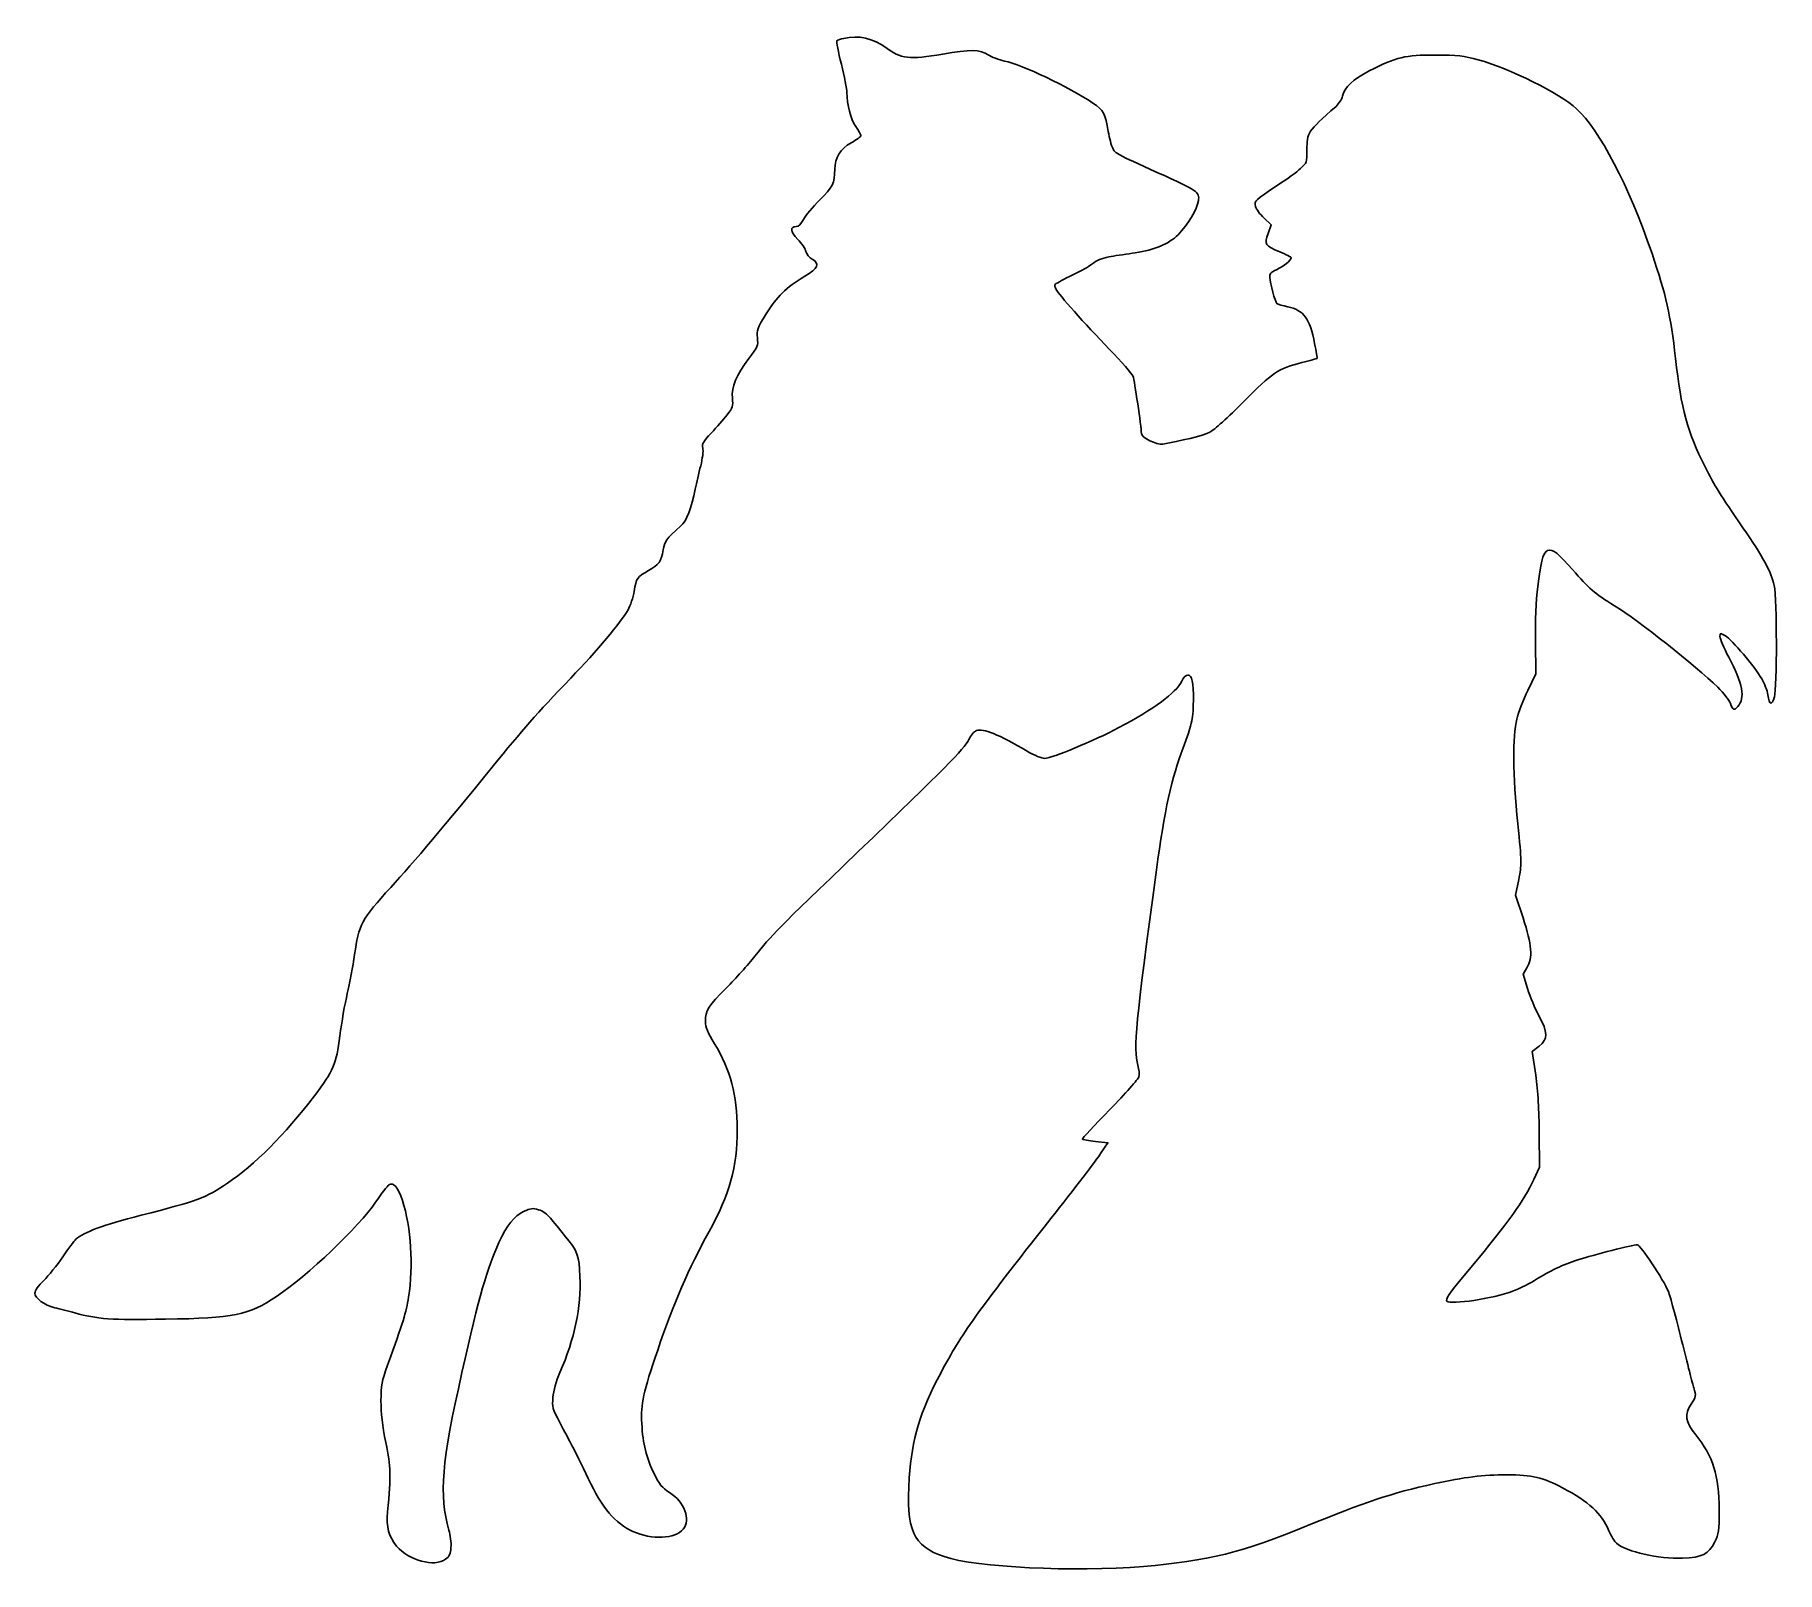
# Model space of a CAD drawing. Header units: centimetres. Extents: x -17.6 to 17.6, y -15.6 to 15.5.
import ezdxf

# ---------------------------------------------------------------- set-up
doc = ezdxf.new("R2010")
doc.units = ezdxf.units.CM
doc.header["$MEASUREMENT"] = 0
doc.layers.add('Layer 1', color=7, linetype='Continuous')

msp = doc.modelspace()

# ---------------------------------------------------------------- linework, layer by layer
at = {"layer": 'Layer 1'}
msp.add_open_spline([(-1.26294, 15.46931), (-1.32644, 15.4552), (-1.38994, 15.4305), (-1.40052, 15.41992), (-1.40052, 15.41992), (-1.41463, 15.40581), (-1.3723, 15.19414), (-1.31233, 14.9472), (-1.31233, 14.9472), (-1.24883, 14.70026), (-1.19944, 14.44273), (-1.19944, 14.37217), (-1.19944, 14.37217), (-1.19944, 14.12875), (-1.12183, 13.83242), (-1.01952, 13.68425), (-1.01952, 13.68425), (-0.96308, 13.59958), (-0.91721, 13.51844), (-0.91721, 13.50081), (-0.91721, 13.50081), (-0.91721, 13.47964), (-1.0054, 13.41614), (-1.11477, 13.35264), (-1.11477, 13.35264), (-1.33349, 13.2327), (-1.44285, 13.04925), (-1.44638, 12.81995), (-1.44638, 12.81995), (-1.44638, 12.53773), (-1.48519, 12.46012), (-1.74977, 12.19906), (-1.74977, 12.19906), (-1.89088, 12.06148), (-2.03905, 11.88156), (-2.08138, 11.80395), (-2.08138, 11.80395), (-2.13077, 11.70517), (-2.17663, 11.65931), (-2.22602, 11.65931), (-2.22602, 11.65931), (-2.35655, 11.65931), (-2.34596, 11.557), (-2.19427, 11.40178), (-2.19427, 11.40178), (-2.11666, 11.32064), (-2.03905, 11.21128), (-2.02846, 11.15484), (-2.02846, 11.15484), (-2.01435, 11.10192), (-1.9579, 11.03137), (-1.90146, 10.99962), (-1.90146, 10.99962), (-1.74271, 10.90437), (-1.78152, 10.8197), (-2.05315, 10.6539), (-2.05315, 10.6539), (-2.43415, 10.42459), (-2.62112, 10.24115), (-2.83279, 9.89543), (-2.83279, 9.89543), (-3.01623, 9.5991), (-3.03035, 9.56382), (-3.01271, 9.4086), (-3.01271, 9.4086), (-2.99154, 9.24985), (-3.00213, 9.23221), (-3.18204, 8.99232), (-3.18204, 8.99232), (-3.4431, 8.65365), (-3.54187, 8.41729), (-3.51718, 8.18799), (-3.51718, 8.18799), (-3.50307, 8.02218), (-3.51012, 7.99396), (-3.62654, 7.84932), (-3.62654, 7.84932), (-3.6971, 7.76113), (-3.83821, 7.59885), (-3.94404, 7.48596), (-3.94404, 7.48596), (-4.10985, 7.30957), (-4.13454, 7.26724), (-4.1169, 7.17904), (-4.1169, 7.17904), (-4.10279, 7.1226), (-4.12396, 6.96032), (-4.15923, 6.81921), (-4.15923, 6.81921), (-4.19804, 6.6781), (-4.2439, 6.46643), (-4.26859, 6.35002), (-4.26859, 6.35002), (-4.34267, 5.96549), (-4.44498, 5.70444), (-4.5614, 5.60213), (-4.5614, 5.60213), (-4.86832, 5.32696), (-4.89301, 5.29521), (-4.91771, 5.11882), (-4.91771, 5.11882), (-4.95299, 4.88951), (-5.00943, 4.80838), (-5.21757, 4.69901), (-5.21757, 4.69901), (-5.44335, 4.57554), (-5.46451, 4.54379), (-5.50685, 4.2792), (-5.50685, 4.2792), (-5.52802, 4.15926), (-5.58093, 3.98992), (-5.63032, 3.90526), (-5.63032, 3.90526), (-5.78554, 3.64068), (-6.25474, 3.07976), (-6.79096, 2.52237), (-6.79096, 2.52237), (-7.49652, 1.78506), (-7.75757, 1.48873), (-8.37846, 0.7232), (-8.37846, 0.7232), (-9.33449, -0.45155), (-9.9589, -1.19238), (-10.43515, -1.71097), (-10.43515, -1.71097), (-11.01723, -2.34597), (-11.08779, -2.48003), (-11.1654, -3.06916), (-11.1654, -3.06916), (-11.19715, -3.30199), (-11.26418, -3.6583), (-11.31357, -3.85938), (-11.31357, -3.85938), (-11.36296, -4.06399), (-11.42999, -4.44852), (-11.46174, -4.7131), (-11.46174, -4.7131), (-11.53582, -5.29166), (-11.59227, -5.42571), (-11.98032, -5.93018), (-11.98032, -5.93018), (-12.5871, -6.72393), (-13.19035, -7.32718), (-13.74068, -7.6976), (-13.74068, -7.6976), (-14.17812, -7.99393), (-14.35099, -8.05743), (-15.48693, -8.34671), (-15.48693, -8.34671), (-16.2701, -8.54779), (-16.63699, -8.68185), (-16.80632, -8.83002), (-16.80632, -8.83002), (-16.8416, -8.8653), (-16.96507, -9.02405), (-17.07443, -9.18985), (-17.07443, -9.18985), (-17.18732, -9.35566), (-17.36018, -9.56732), (-17.45896, -9.6661), (-17.45896, -9.6661), (-17.56832, -9.77193), (-17.63888, -9.87071), (-17.63888, -9.9201), (-17.63888, -9.9201), (-17.63888, -10.02593), (-17.45191, -10.16352), (-17.23319, -10.21643), (-17.23319, -10.21643), (-17.13441, -10.24112), (-16.9545, -10.28699), (-16.8275, -10.32226), (-16.8275, -10.32226), (-16.36889, -10.44926), (-16.11136, -10.4669), (-14.99658, -10.44926), (-14.99658, -10.44926), (-13.61016, -10.42809), (-13.3103, -10.36812), (-12.74939, -9.99065), (-12.74939, -9.99065), (-12.11792, -9.57084), (-11.07017, -8.57601), (-10.74208, -8.08212), (-10.74208, -8.08212), (-10.62566, -7.90926), (-10.50219, -7.75051), (-10.47044, -7.72934), (-10.47044, -7.72934), (-10.37872, -7.6729), (-10.287, -7.78226), (-10.1988, -8.04684), (-10.1988, -8.04684), (-10.02241, -8.58659), (-9.97302, -9.37328), (-10.0718, -10.00123), (-10.0718, -10.00123), (-10.12472, -10.31873), (-10.18116, -10.50217), (-10.49866, -11.37706), (-10.49866, -11.37706), (-10.6186, -11.7122), (-10.62919, -11.78275), (-10.63272, -12.10025), (-10.63272, -12.10025), (-10.63272, -12.35072), (-10.6045, -12.59767), (-10.53394, -12.94692), (-10.53394, -12.94692), (-10.42811, -13.45845), (-10.42811, -13.58192), (-10.49866, -14.34745), (-10.49866, -14.34745), (-10.52688, -14.64731), (-10.47397, -14.85545), (-10.31522, -15.04242), (-10.31522, -15.04242), (-10.06122, -15.33523), (-9.54969, -15.47281), (-9.32391, -15.307), (-9.32391, -15.307), (-9.24277, -15.24703), (-9.2216, -15.20117), (-9.21455, -15.06711), (-9.21455, -15.06711), (-9.20749, -14.97539), (-9.22866, -14.82017), (-9.25688, -14.71786), (-9.25688, -14.71786), (-9.46149, -14.00878), (-9.40505, -13.34203), (-8.9923, -11.52875), (-8.9923, -11.52875), (-8.63599, -9.95536), (-8.48077, -9.40503), (-8.24441, -8.90056), (-8.24441, -8.90056), (-8.07508, -8.54073), (-7.93749, -8.36787), (-7.74347, -8.27262), (-7.74347, -8.27262), (-7.59883, -8.20206), (-7.56355, -8.19854), (-7.44008, -8.23381), (-7.44008, -8.23381), (-7.35894, -8.2585), (-7.26369, -8.32553), (-7.20019, -8.40667), (-7.20019, -8.40667), (-7.14022, -8.47723), (-7.01322, -8.63245), (-6.9215, -8.74886), (-6.9215, -8.74886), (-6.64633, -9.084), (-6.61811, -9.15808), (-6.604, -9.58494), (-6.604, -9.58494), (-6.57931, -10.2023), (-6.71336, -10.85141), (-7.00969, -11.52875), (-7.00969, -11.52875), (-7.0873, -11.70867), (-7.14022, -11.89917), (-7.1508, -12.02969), (-7.1508, -12.02969), (-7.16844, -12.22725), (-7.16138, -12.259), (-7.00969, -12.54122), (-7.00969, -12.54122), (-6.92502, -12.70703), (-6.81213, -12.91869), (-6.75922, -13.01747), (-6.75922, -13.01747), (-6.70983, -13.11272), (-6.56519, -13.40905), (-6.43819, -13.67364), (-6.43819, -13.67364), (-6.15597, -14.26631), (-5.88786, -14.58733), (-5.53508, -14.74256), (-5.53508, -14.74256), (-5.14702, -14.91895), (-4.67077, -14.89778), (-4.51555, -14.70023), (-4.51555, -14.70023), (-4.3568, -14.50267), (-4.48733, -14.1499), (-4.79072, -13.95587), (-4.79072, -13.95587), (-4.94594, -13.85709), (-4.99533, -13.79359), (-5.09764, -13.58545), (-5.09764, -13.58545), (-5.26345, -13.24678), (-5.33047, -12.97867), (-5.35164, -12.55887), (-5.35164, -12.55887), (-5.37281, -12.16023), (-5.32342, -11.9274), (-5.03061, -11.07368), (-5.03061, -11.07368), (-4.70958, -10.13529), (-4.40619, -9.43326), (-3.98992, -8.67832), (-3.98992, -8.67832), (-3.56659, -7.90926), (-3.42195, -7.37657), (-3.42195, -6.61104), (-3.42195, -6.61104), (-3.42195, -5.91254), (-3.55601, -5.40807), (-3.88056, -4.87537), (-3.88056, -4.87537), (-4.02167, -4.64254), (-4.06048, -4.55081), (-4.064, -4.42381), (-4.064, -4.42381), (-4.06753, -4.20509), (-4.00403, -4.10631), (-3.63361, -3.73942), (-3.63361, -3.73942), (-3.45722, -3.56303), (-3.19969, -3.27728), (-3.06211, -3.10442), (-3.06211, -3.10442), (-2.70933, -2.65992), (-2.667, -2.61759), (-0.97014, -0.98775), (-0.97014, -0.98775), (0.77964, 0.69147), (1.16417, 1.07953), (1.27, 1.28414), (1.27, 1.28414), (1.30881, 1.36528), (1.37936, 1.44642), (1.42169, 1.46053), (1.42169, 1.46053), (1.55927, 1.50992), (1.86972, 1.38645), (2.4518, 1.04425), (2.4518, 1.04425), (2.59644, 0.95958), (2.74108, 0.89961), (2.80811, 0.89961), (2.80811, 0.89961), (2.94569, 0.89961), (3.80294, 1.25592), (4.30389, 1.5205), (4.30389, 1.5205), (5.02708, 1.90503), (5.45395, 2.219), (5.57742, 2.45889), (5.57742, 2.45889), (5.66209, 2.6247), (5.75734, 2.62822), (5.78909, 2.46947), (5.78909, 2.46947), (5.8279, 2.29661), (5.82437, 1.88033), (5.78203, 1.65808), (5.78203, 1.65808), (5.76086, 1.54166), (5.68325, 1.29825), (5.60917, 1.1148), (5.60917, 1.1148), (5.37634, 0.52213), (5.22817, -0.1552), (5.06589, -1.35817), (5.06589, -1.35817), (4.64256, -4.48025), (4.5967, -4.96003), (4.69195, -5.30928), (4.69195, -5.30928), (4.71312, -5.39042), (4.7237, -5.49625), (4.71312, -5.54211), (4.71312, -5.54211), (4.69901, -5.58797), (4.43443, -5.88783), (4.12045, -6.20886), (4.12045, -6.20886), (3.81001, -6.52989), (3.55953, -6.798), (3.56659, -6.80858), (3.56659, -6.80858), (3.57717, -6.81564), (3.69359, -6.83327), (3.83117, -6.85091), (3.83117, -6.85091), (3.83117, -6.85091), (4.08517, -6.87913), (4.08517, -6.87913), (4.08517, -6.87913), (4.08517, -6.87913), (3.937, -7.09785), (3.937, -7.09785), (3.937, -7.09785), (3.85939, -7.21779), (3.40431, -7.81046), (2.92806, -8.41371), (2.92806, -8.41371), (1.42523, -10.31871), (1.13242, -10.73146), (0.70556, -11.52521), (0.70556, -11.52521), (0.27164, -12.34013), (0.11642, -12.86224), (0.0635, -13.65952), (0.0635, -13.65952), (-0.00353, -14.72491), (0.13758, -15.04241), (0.76906, -15.25408), (0.76906, -15.25408), (1.41112, -15.4728), (3.38667, -15.56805), (4.80484, -15.45164), (4.80484, -15.45164), (6.08895, -15.34581), (6.84037, -15.16236), (8.1139, -14.6332), (8.1139, -14.6332), (9.27101, -14.15342), (9.81076, -13.97351), (10.69976, -13.77595), (10.69976, -13.77595), (11.29948, -13.64542), (11.66637, -13.59956), (12.17084, -13.59956), (12.17084, -13.59956), (12.66473, -13.59956), (12.89756, -13.65248), (13.28562, -13.86062), (13.28562, -13.86062), (13.8289, -14.1499), (14.06526, -14.36862), (14.22754, -14.73198), (14.22754, -14.73198), (14.2734, -14.83781), (14.34396, -14.9507), (14.37923, -14.98245), (14.37923, -14.98245), (14.57679, -15.15531), (15.23648, -15.30701), (15.71273, -15.28584), (15.71273, -15.28584), (16.11842, -15.2682), (16.24542, -15.2047), (16.3689, -14.95776), (16.3689, -14.95776), (16.45004, -14.79548), (16.45709, -14.74257), (16.45709, -14.30512), (16.45709, -14.30512), (16.45356, -13.60662), (16.33362, -13.22209), (15.98437, -12.78818), (15.98437, -12.78818), (15.76918, -12.52007), (15.74801, -12.37896), (15.89265, -12.16729), (15.89265, -12.16729), (15.99143, -12.01912), (15.99496, -12.00501), (15.94204, -11.83568), (15.94204, -11.83568), (15.9244, -11.76865), (15.81151, -11.33826), (15.69862, -10.87965), (15.69862, -10.87965), (15.5822, -10.42104), (15.46226, -9.97654), (15.43051, -9.89187), (15.43051, -9.89187), (15.33526, -9.65551), (14.86254, -8.9429), (14.79904, -8.9429), (14.79904, -8.9429), (14.71085, -8.9429), (13.9171, -9.14751), (13.5996, -9.24982), (13.5996, -9.24982), (13.27152, -9.35565), (13.06338, -9.45443), (12.71766, -9.6661), (12.71766, -9.6661), (12.5836, -9.75077), (12.35077, -9.86013), (12.20613, -9.90599), (12.20613, -9.90599), (11.73341, -10.06474), (10.93613, -10.16352), (10.93613, -10.06827), (10.93613, -10.06827), (10.93613, -10.01183), (11.05255, -9.85308), (11.43002, -9.40152), (11.43002, -9.40152), (12.2026, -8.47724), (12.49541, -8.06802), (12.70708, -7.61999), (12.70708, -7.61999), (12.70708, -7.61999), (12.8235, -7.37305), (12.8235, -7.37305), (12.8235, -7.37305), (12.8235, -7.37305), (12.81644, -6.68513), (12.81644, -6.68513), (12.81644, -6.68513), (12.81291, -6.22652), (12.78822, -5.83494), (12.74588, -5.51391), (12.74588, -5.51391), (12.74588, -5.51391), (12.67532, -5.0306), (12.67532, -5.0306), (12.67532, -5.0306), (12.67532, -5.0306), (12.8129, -4.92124), (12.8129, -4.92124), (12.8129, -4.92124), (12.99282, -4.7766), (12.99282, -4.6496), (12.80937, -4.31093), (12.80937, -4.31093), (12.73176, -4.16982), (12.62945, -3.92287), (12.58006, -3.7606), (12.58006, -3.7606), (12.58006, -3.7606), (12.48834, -3.46427), (12.48834, -3.46427), (12.48834, -3.46427), (12.48834, -3.46427), (12.56595, -3.33727), (12.56595, -3.33727), (12.56595, -3.33727), (12.68942, -3.13619), (12.66826, -2.87866), (12.48834, -2.32833), (12.48834, -2.32833), (12.48834, -2.32833), (12.33665, -1.86972), (12.33665, -1.86972), (12.33665, -1.86972), (12.33665, -1.86972), (12.40015, -1.55222), (12.40015, -1.55222), (12.40015, -1.55222), (12.46012, -1.24178), (12.46012, -1.21708), (12.38251, -0.42333), (12.38251, -0.42333), (12.2802, 0.56798), (12.27315, 1.34056), (12.36134, 1.69334), (12.36134, 1.69334), (12.39309, 1.8274), (12.4954, 2.08845), (12.58359, 2.27542), (12.58359, 2.27542), (12.58359, 2.27542), (12.74587, 2.61056), (12.74587, 2.61056), (12.74587, 2.61056), (12.74587, 2.61056), (12.73881, 3.2632), (12.73881, 3.2632), (12.73881, 3.2632), (12.73528, 3.67595), (12.74939, 4.08517), (12.78467, 4.37445), (12.78467, 4.37445), (12.8905, 5.27051), (12.97517, 5.31284), (13.4867, 4.72017), (13.4867, 4.72017), (13.82184, 4.33211), (13.93473, 4.23686), (14.34042, 3.98639), (14.34042, 3.98639), (14.82373, 3.69006), (15.97731, 2.77636), (16.42886, 2.33892), (16.42886, 2.33892), (16.5488, 2.21898), (16.66522, 2.07081), (16.68639, 2.00731), (16.68639, 2.00731), (16.73225, 1.86973), (16.75695, 1.86267), (16.83808, 1.95087), (16.83808, 1.95087), (16.98977, 2.1202), (16.93686, 2.41301), (16.65111, 2.94923), (16.65111, 2.94923), (16.55586, 3.13267), (16.47472, 3.31612), (16.47472, 3.36198), (16.47472, 3.36198), (16.47472, 3.44312), (16.47472, 3.44312), (16.58408, 3.37962), (16.58408, 3.37962), (16.71461, 3.30201), (17.18027, 2.75168), (17.32139, 2.50826), (17.32139, 2.50826), (17.37431, 2.41301), (17.43075, 2.26837), (17.44486, 2.1837), (17.44486, 2.1837), (17.47308, 1.97556), (17.51894, 1.96145), (17.57539, 2.14137), (17.57539, 2.14137), (17.63183, 2.33187), (17.62831, 4.11693), (17.57186, 4.39915), (17.57186, 4.39915), (17.51542, 4.66373), (17.33903, 4.99182), (16.93686, 5.56684), (16.93686, 5.56684), (16.47825, 6.23359), (16.36536, 6.41351), (16.17133, 6.80156), (16.17133, 6.80156), (15.81502, 7.50359), (15.68802, 7.96925), (15.57514, 8.99231), (15.57514, 8.99231), (15.47283, 9.87778), (15.38464, 10.26584), (15.09889, 11.1125), (15.09889, 11.1125), (14.6297, 12.48128), (14.03703, 13.62075), (13.57136, 14.04408), (13.57136, 14.04408), (13.22917, 14.35805), (12.22022, 14.859), (11.58169, 15.03539), (11.58169, 15.03539), (11.28183, 15.11653), (11.16894, 15.13064), (10.7068, 15.13064), (10.7068, 15.13064), (10.10002, 15.13417), (9.93069, 15.09183), (9.3733, 14.80961), (9.3733, 14.80961), (9.04874, 14.64028), (8.87588, 14.478), (8.83355, 14.29808), (8.83355, 14.29808), (8.82297, 14.24164), (8.76299, 14.14991), (8.70302, 14.09347), (8.70302, 14.09347), (8.11388, 13.56783), (8.11388, 13.56783), (8.11388, 13.208), (8.11388, 13.208), (8.11388, 12.96106), (8.11035, 12.954), (7.98335, 12.83406), (7.98335, 12.83406), (7.90927, 12.76703), (7.70818, 12.61887), (7.53179, 12.50598), (7.53179, 12.50598), (7.04848, 12.18848), (7.04143, 12.18142), (7.06965, 12.06854), (7.06965, 12.06854), (7.08376, 12.01562), (7.16137, 11.90979), (7.24251, 11.83571), (7.24251, 11.83571), (7.24251, 11.83571), (7.39068, 11.69813), (7.39068, 11.69813), (7.39068, 11.69813), (7.39068, 11.69813), (7.32718, 11.51821), (7.32718, 11.51821), (7.32718, 11.51821), (7.24957, 11.29596), (7.26015, 11.27832), (7.56707, 11.14779), (7.56707, 11.14779), (7.69407, 11.09487), (7.79638, 11.04196), (7.79638, 11.02785), (7.79638, 11.02785), (7.79638, 10.98199), (7.63763, 10.85499), (7.49652, 10.78796), (7.49652, 10.78796), (7.38363, 10.73504), (7.35541, 10.70682), (7.36246, 10.63627), (7.36246, 10.63627), (7.36952, 10.50927), (7.46829, 10.13885), (7.50357, 10.10358), (7.50357, 10.10358), (7.52121, 10.08594), (7.61999, 10.05772), (7.72582, 10.03655), (7.72582, 10.03655), (8.04332, 9.97658), (8.17738, 9.79313), (8.2691, 9.29572), (8.2691, 9.29572), (8.30085, 9.13344), (8.32202, 8.99939), (8.31849, 8.99233), (8.31849, 8.99233), (8.31143, 8.9888), (8.17385, 8.95), (8.01157, 8.90766), (8.01157, 8.90766), (7.52826, 8.78419), (7.41185, 8.70658), (6.82976, 8.11391), (6.82976, 8.11391), (6.51579, 7.79994), (6.23357, 7.54241), (6.1489, 7.50008), (6.1489, 7.50008), (6.01484, 7.43305), (5.53154, 7.31311), (5.1964, 7.26019), (5.1964, 7.26019), (5.07293, 7.23902), (4.76248, 7.39072), (4.76248, 7.47186), (4.76248, 7.47186), (4.75895, 7.61297), (4.62137, 8.55136), (4.59315, 8.62897), (4.59315, 8.62897), (4.57198, 8.68189), (4.35679, 8.92883), (4.1169, 9.17578), (4.1169, 9.17578), (3.6089, 9.70142), (3.09032, 10.2835), (3.03387, 10.38934), (3.03387, 10.38934), (3.0127, 10.42815), (3.00212, 10.47401), (3.0127, 10.48812), (3.0127, 10.48812), (3.01976, 10.50223), (3.15028, 10.57279), (3.30551, 10.6504), (3.30551, 10.6504), (3.63359, 10.80915), (3.62301, 10.80562), (3.7994, 10.92909), (3.7994, 10.92909), (3.88759, 10.98906), (4.01812, 11.03845), (4.14865, 11.05609), (4.14865, 11.05609), (4.26154, 11.07373), (4.48379, 11.10901), (4.63901, 11.13017), (4.63901, 11.13017), (5.02354, 11.18661), (5.3234, 11.31361), (5.50332, 11.49353), (5.50332, 11.49353), (5.69735, 11.69109), (5.8949, 12.01917), (5.91607, 12.18497), (5.91607, 12.18497), (5.94076, 12.36136), (5.90549, 12.38253), (5.09763, 12.74941), (5.09763, 12.74941), (4.24744, 13.13394), (4.23332, 13.14099), (4.18041, 13.24683), (4.18041, 13.24683), (4.15219, 13.29975), (4.11338, 13.45144), (4.09222, 13.5855), (4.09222, 13.5855), (4.03225, 13.94886), (3.99697, 14.01236), (3.77825, 14.16053), (3.77825, 14.16053), (3.28789, 14.48861), (2.34597, 14.93664), (1.98967, 15.01072), (1.98967, 15.01072), (1.87678, 15.03541), (1.72861, 15.09186), (1.65806, 15.13772), (1.65806, 15.13772), (1.50284, 15.24355), (1.2947, 15.24708), (0.74084, 15.15183), (0.74084, 15.15183), (0.06703, 15.03541), (-0.11288, 15.05658), (-0.41274, 15.28236), (-0.41274, 15.28236), (-0.65616, 15.46933), (-0.97366, 15.53989), (-1.26293, 15.46933), (-1.26293, 15.46933), (-1.26293, 15.46933), (-1.26294, 15.46931), (-1.26294, 15.46931)], degree=3, knots=[0, 0, 0, 0, 0.00485437, 0.00485437, 0.00485437, 0.00485437, 0.00970874, 0.00970874, 0.00970874, 0.00970874, 0.01456311, 0.01456311, 0.01456311, 0.01456311, 0.01941748, 0.01941748, 0.01941748, 0.01941748, 0.02427184, 0.02427184, 0.02427184, 0.02427184, 0.02912621, 0.02912621, 0.02912621, 0.02912621, 0.03398058, 0.03398058, 0.03398058, 0.03398058, 0.03883495, 0.03883495, 0.03883495, 0.03883495, 0.04368932, 0.04368932, 0.04368932, 0.04368932, 0.04854369, 0.04854369, 0.04854369, 0.04854369, 0.05339806, 0.05339806, 0.05339806, 0.05339806, 0.05825243, 0.05825243, 0.05825243, 0.05825243, 0.0631068, 0.0631068, 0.0631068, 0.0631068, 0.06796117, 0.06796117, 0.06796117, 0.06796117, 0.07281553, 0.07281553, 0.07281553, 0.07281553, 0.0776699, 0.0776699, 0.0776699, 0.0776699, 0.08252427, 0.08252427, 0.08252427, 0.08252427, 0.08737864, 0.08737864, 0.08737864, 0.08737864, 0.09223301, 0.09223301, 0.09223301, 0.09223301, 0.09708738, 0.09708738, 0.09708738, 0.09708738, 0.10194175, 0.10194175, 0.10194175, 0.10194175, 0.10679612, 0.10679612, 0.10679612, 0.10679612, 0.11165049, 0.11165049, 0.11165049, 0.11165049, 0.11650485, 0.11650485, 0.11650485, 0.11650485, 0.12135922, 0.12135922, 0.12135922, 0.12135922, 0.12621359, 0.12621359, 0.12621359, 0.12621359, 0.13106796, 0.13106796, 0.13106796, 0.13106796, 0.13592233, 0.13592233, 0.13592233, 0.13592233, 0.1407767, 0.1407767, 0.1407767, 0.1407767, 0.14563107, 0.14563107, 0.14563107, 0.14563107, 0.15048544, 0.15048544, 0.15048544, 0.15048544, 0.15533981, 0.15533981, 0.15533981, 0.15533981, 0.16019417, 0.16019417, 0.16019417, 0.16019417, 0.16504854, 0.16504854, 0.16504854, 0.16504854, 0.16990291, 0.16990291, 0.16990291, 0.16990291, 0.17475728, 0.17475728, 0.17475728, 0.17475728, 0.17961165, 0.17961165, 0.17961165, 0.17961165, 0.18446602, 0.18446602, 0.18446602, 0.18446602, 0.18932039, 0.18932039, 0.18932039, 0.18932039, 0.19417476, 0.19417476, 0.19417476, 0.19417476, 0.19902913, 0.19902913, 0.19902913, 0.19902913, 0.2038835, 0.2038835, 0.2038835, 0.2038835, 0.20873786, 0.20873786, 0.20873786, 0.20873786, 0.21359223, 0.21359223, 0.21359223, 0.21359223, 0.2184466, 0.2184466, 0.2184466, 0.2184466, 0.22330097, 0.22330097, 0.22330097, 0.22330097, 0.22815534, 0.22815534, 0.22815534, 0.22815534, 0.23300971, 0.23300971, 0.23300971, 0.23300971, 0.23786408, 0.23786408, 0.23786408, 0.23786408, 0.24271845, 0.24271845, 0.24271845, 0.24271845, 0.24757282, 0.24757282, 0.24757282, 0.24757282, 0.25242718, 0.25242718, 0.25242718, 0.25242718, 0.25728155, 0.25728155, 0.25728155, 0.25728155, 0.26213592, 0.26213592, 0.26213592, 0.26213592, 0.26699029, 0.26699029, 0.26699029, 0.26699029, 0.27184466, 0.27184466, 0.27184466, 0.27184466, 0.27669903, 0.27669903, 0.27669903, 0.27669903, 0.2815534, 0.2815534, 0.2815534, 0.2815534, 0.28640777, 0.28640777, 0.28640777, 0.28640777, 0.29126214, 0.29126214, 0.29126214, 0.29126214, 0.2961165, 0.2961165, 0.2961165, 0.2961165, 0.30097087, 0.30097087, 0.30097087, 0.30097087, 0.30582524, 0.30582524, 0.30582524, 0.30582524, 0.31067961, 0.31067961, 0.31067961, 0.31067961, 0.31553398, 0.31553398, 0.31553398, 0.31553398, 0.32038835, 0.32038835, 0.32038835, 0.32038835, 0.32524272, 0.32524272, 0.32524272, 0.32524272, 0.33009709, 0.33009709, 0.33009709, 0.33009709, 0.33495146, 0.33495146, 0.33495146, 0.33495146, 0.33980583, 0.33980583, 0.33980583, 0.33980583, 0.34466019, 0.34466019, 0.34466019, 0.34466019, 0.34951456, 0.34951456, 0.34951456, 0.34951456, 0.35436893, 0.35436893, 0.35436893, 0.35436893, 0.3592233, 0.3592233, 0.3592233, 0.3592233, 0.36407767, 0.36407767, 0.36407767, 0.36407767, 0.36893204, 0.36893204, 0.36893204, 0.36893204, 0.37378641, 0.37378641, 0.37378641, 0.37378641, 0.37864078, 0.37864078, 0.37864078, 0.37864078, 0.38349515, 0.38349515, 0.38349515, 0.38349515, 0.38834951, 0.38834951, 0.38834951, 0.38834951, 0.39320388, 0.39320388, 0.39320388, 0.39320388, 0.39805825, 0.39805825, 0.39805825, 0.39805825, 0.40291262, 0.40291262, 0.40291262, 0.40291262, 0.40776699, 0.40776699, 0.40776699, 0.40776699, 0.41262136, 0.41262136, 0.41262136, 0.41262136, 0.41747573, 0.41747573, 0.41747573, 0.41747573, 0.4223301, 0.4223301, 0.4223301, 0.4223301, 0.42718447, 0.42718447, 0.42718447, 0.42718447, 0.43203883, 0.43203883, 0.43203883, 0.43203883, 0.4368932, 0.4368932, 0.4368932, 0.4368932, 0.44174757, 0.44174757, 0.44174757, 0.44174757, 0.44660194, 0.44660194, 0.44660194, 0.44660194, 0.45145631, 0.45145631, 0.45145631, 0.45145631, 0.45631068, 0.45631068, 0.45631068, 0.45631068, 0.46116505, 0.46116505, 0.46116505, 0.46116505, 0.46601942, 0.46601942, 0.46601942, 0.46601942, 0.47087379, 0.47087379, 0.47087379, 0.47087379, 0.47572816, 0.47572816, 0.47572816, 0.47572816, 0.48058252, 0.48058252, 0.48058252, 0.48058252, 0.48543689, 0.48543689, 0.48543689, 0.48543689, 0.49029126, 0.49029126, 0.49029126, 0.49029126, 0.49514563, 0.49514563, 0.49514563, 0.49514563, 0.5, 0.5, 0.5, 0.5, 0.50485437, 0.50485437, 0.50485437, 0.50485437, 0.50970874, 0.50970874, 0.50970874, 0.50970874, 0.51456311, 0.51456311, 0.51456311, 0.51456311, 0.51941748, 0.51941748, 0.51941748, 0.51941748, 0.52427184, 0.52427184, 0.52427184, 0.52427184, 0.52912621, 0.52912621, 0.52912621, 0.52912621, 0.53398058, 0.53398058, 0.53398058, 0.53398058, 0.53883495, 0.53883495, 0.53883495, 0.53883495, 0.54368932, 0.54368932, 0.54368932, 0.54368932, 0.54854369, 0.54854369, 0.54854369, 0.54854369, 0.55339806, 0.55339806, 0.55339806, 0.55339806, 0.55825243, 0.55825243, 0.55825243, 0.55825243, 0.5631068, 0.5631068, 0.5631068, 0.5631068, 0.56796117, 0.56796117, 0.56796117, 0.56796117, 0.57281553, 0.57281553, 0.57281553, 0.57281553, 0.5776699, 0.5776699, 0.5776699, 0.5776699, 0.58252427, 0.58252427, 0.58252427, 0.58252427, 0.58737864, 0.58737864, 0.58737864, 0.58737864, 0.59223301, 0.59223301, 0.59223301, 0.59223301, 0.59708738, 0.59708738, 0.59708738, 0.59708738, 0.60194175, 0.60194175, 0.60194175, 0.60194175, 0.60679612, 0.60679612, 0.60679612, 0.60679612, 0.61165049, 0.61165049, 0.61165049, 0.61165049, 0.61650485, 0.61650485, 0.61650485, 0.61650485, 0.62135922, 0.62135922, 0.62135922, 0.62135922, 0.62621359, 0.62621359, 0.62621359, 0.62621359, 0.63106796, 0.63106796, 0.63106796, 0.63106796, 0.63592233, 0.63592233, 0.63592233, 0.63592233, 0.6407767, 0.6407767, 0.6407767, 0.6407767, 0.64563107, 0.64563107, 0.64563107, 0.64563107, 0.65048544, 0.65048544, 0.65048544, 0.65048544, 0.65533981, 0.65533981, 0.65533981, 0.65533981, 0.66019417, 0.66019417, 0.66019417, 0.66019417, 0.66504854, 0.66504854, 0.66504854, 0.66504854, 0.66990291, 0.66990291, 0.66990291, 0.66990291, 0.67475728, 0.67475728, 0.67475728, 0.67475728, 0.67961165, 0.67961165, 0.67961165, 0.67961165, 0.68446602, 0.68446602, 0.68446602, 0.68446602, 0.68932039, 0.68932039, 0.68932039, 0.68932039, 0.69417476, 0.69417476, 0.69417476, 0.69417476, 0.69902913, 0.69902913, 0.69902913, 0.69902913, 0.7038835, 0.7038835, 0.7038835, 0.7038835, 0.70873786, 0.70873786, 0.70873786, 0.70873786, 0.71359223, 0.71359223, 0.71359223, 0.71359223, 0.7184466, 0.7184466, 0.7184466, 0.7184466, 0.72330097, 0.72330097, 0.72330097, 0.72330097, 0.72815534, 0.72815534, 0.72815534, 0.72815534, 0.73300971, 0.73300971, 0.73300971, 0.73300971, 0.73786408, 0.73786408, 0.73786408, 0.73786408, 0.74271845, 0.74271845, 0.74271845, 0.74271845, 0.74757282, 0.74757282, 0.74757282, 0.74757282, 0.75242718, 0.75242718, 0.75242718, 0.75242718, 0.75728155, 0.75728155, 0.75728155, 0.75728155, 0.76213592, 0.76213592, 0.76213592, 0.76213592, 0.76699029, 0.76699029, 0.76699029, 0.76699029, 0.77184466, 0.77184466, 0.77184466, 0.77184466, 0.77669903, 0.77669903, 0.77669903, 0.77669903, 0.7815534, 0.7815534, 0.7815534, 0.7815534, 0.78640777, 0.78640777, 0.78640777, 0.78640777, 0.79126214, 0.79126214, 0.79126214, 0.79126214, 0.7961165, 0.7961165, 0.7961165, 0.7961165, 0.80097087, 0.80097087, 0.80097087, 0.80097087, 0.80582524, 0.80582524, 0.80582524, 0.80582524, 0.81067961, 0.81067961, 0.81067961, 0.81067961, 0.81553398, 0.81553398, 0.81553398, 0.81553398, 0.82038835, 0.82038835, 0.82038835, 0.82038835, 0.82524272, 0.82524272, 0.82524272, 0.82524272, 0.83009709, 0.83009709, 0.83009709, 0.83009709, 0.83495146, 0.83495146, 0.83495146, 0.83495146, 0.83980583, 0.83980583, 0.83980583, 0.83980583, 0.84466019, 0.84466019, 0.84466019, 0.84466019, 0.84951456, 0.84951456, 0.84951456, 0.84951456, 0.85436893, 0.85436893, 0.85436893, 0.85436893, 0.8592233, 0.8592233, 0.8592233, 0.8592233, 0.86407767, 0.86407767, 0.86407767, 0.86407767, 0.86893204, 0.86893204, 0.86893204, 0.86893204, 0.87378641, 0.87378641, 0.87378641, 0.87378641, 0.87864078, 0.87864078, 0.87864078, 0.87864078, 0.88349515, 0.88349515, 0.88349515, 0.88349515, 0.88834951, 0.88834951, 0.88834951, 0.88834951, 0.89320388, 0.89320388, 0.89320388, 0.89320388, 0.89805825, 0.89805825, 0.89805825, 0.89805825, 0.90291262, 0.90291262, 0.90291262, 0.90291262, 0.90776699, 0.90776699, 0.90776699, 0.90776699, 0.91262136, 0.91262136, 0.91262136, 0.91262136, 0.91747573, 0.91747573, 0.91747573, 0.91747573, 0.9223301, 0.9223301, 0.9223301, 0.9223301, 0.92718447, 0.92718447, 0.92718447, 0.92718447, 0.93203883, 0.93203883, 0.93203883, 0.93203883, 0.9368932, 0.9368932, 0.9368932, 0.9368932, 0.94174757, 0.94174757, 0.94174757, 0.94174757, 0.94660194, 0.94660194, 0.94660194, 0.94660194, 0.95145631, 0.95145631, 0.95145631, 0.95145631, 0.95631068, 0.95631068, 0.95631068, 0.95631068, 0.96116505, 0.96116505, 0.96116505, 0.96116505, 0.96601942, 0.96601942, 0.96601942, 0.96601942, 0.97087379, 0.97087379, 0.97087379, 0.97087379, 0.97572816, 0.97572816, 0.97572816, 0.97572816, 0.98058252, 0.98058252, 0.98058252, 0.98058252, 0.98543689, 0.98543689, 0.98543689, 0.98543689, 0.99029126, 0.99029126, 0.99029126, 0.99029126, 1, 1, 1, 1], dxfattribs=at)

doc.saveas('drawing.dxf')
